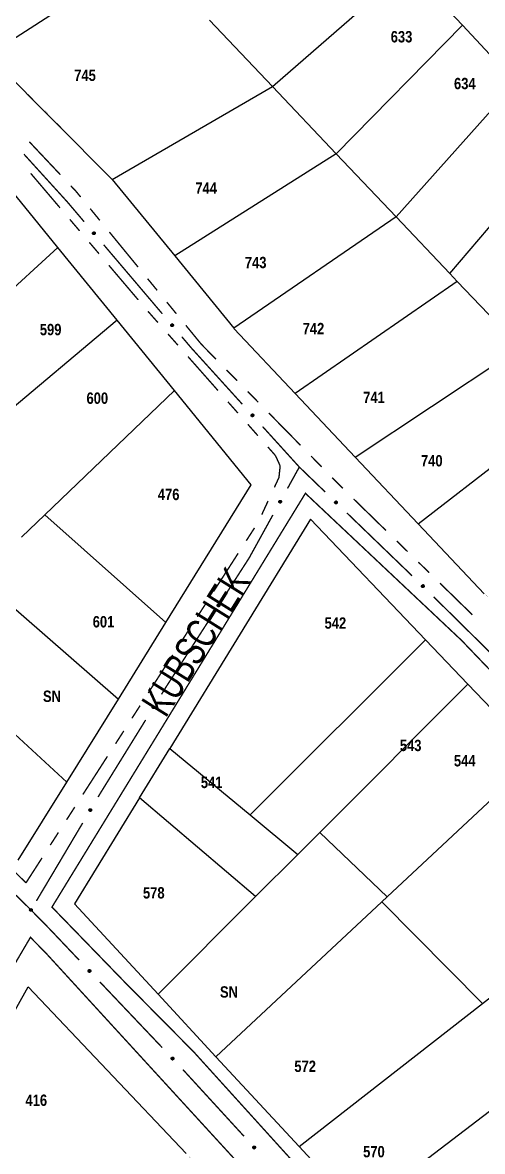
# Model space of a CAD drawing. Extents: x 201549 to 203722, y 4857623 to 4859778.
# Drawn here: x 202461.9 to 202522.9, y 4859059.8 to 4859209.4 of the extents above; entities that cross this region are included whole.
import ezdxf
from ezdxf.enums import TextEntityAlignment as Align

# ---------------------------------------------------------------- set-up
doc = ezdxf.new("R2010")
doc.units = 0
doc.header["$LTSCALE"] = 1.5
doc.header["$MEASUREMENT"] = 0
for name, color, linetype in [('CD-MALHA-LOTES', 40, 'CONTINUOUS'), ('RU-QUADRAS', 6, 'CONTINUOUS'), ('SV-EIXO-RUA-N-PAV', 6, 'CONTINUOUS'), ('SV-RUA-NAO-PAV-S-GUIA-C-GUIA', 7, 'CONTINUOUS'), ('SV-TXT-RUA-N-PAV-S-GUIA-C-GUIA', 7, 'CONTINUOUS'), ('Th_NmrPort', 1, 'CONTINUOUS')]:
    doc.layers.add(name, color=color, linetype=linetype)
doc.styles.add('ARIAL', font='ARIAL.TTF')
doc.styles.get("Standard").update_dxf_attribs({"font": 'swisscbo.ttf'})

msp = doc.modelspace()

# ---------------------------------------------------------------- linework, layer by layer
at = {"layer": 'CD-MALHA-LOTES', "linetype": 'Continuous'}
for p, q in [((202457.38, 4859205.08), (202478.28, 4859218.51)), ((202495.05, 4859200.91), (202513.13, 4859216.61)), ((202513.13, 4859216.61), (202520.24, 4859209.01)), ((202495.05, 4859200.91), (202486.73, 4859209.69)), ((202520.24, 4859209.01), (202503.5, 4859192)), ((202527.35, 4859201.42), (202520.24, 4859209.01)), ((202457.38, 4859205.08), (202473.82, 4859188.57)), ((202511.45, 4859183.63), (202527.35, 4859201.42)), ((202473.82, 4859188.57), (202495.05, 4859200.91)), ((202503.5, 4859192), (202495.05, 4859200.91)), ((202518.58, 4859176.12), (202534.03, 4859194.27)), ((202503.5, 4859192), (202482.09, 4859178.46)), ((202511.45, 4859183.63), (202503.5, 4859192)), ((202466.6, 4859179.58), (202458, 4859190.14)), ((202473.82, 4859188.57), (202482.09, 4859178.46)), ((202511.45, 4859183.63), (202489.930572, 4859168.880392)), ((202511.45, 4859183.63), (202518.58, 4859176.12)), ((202444.45, 4859159.31), (202466.6, 4859179.58)), ((202474.47, 4859169.94), (202466.6, 4859179.58)), ((202482.09, 4859178.46), (202489.930572, 4859168.880392)), ((202519.56, 4859175.09), (202518.58, 4859176.12)), ((202519.56, 4859175.09), (202498.09, 4859160.24)), ((202525.75, 4859168.63), (202519.56, 4859175.09)), ((202474.47, 4859169.94), (202452.19, 4859151.24)), ((202482.06, 4859160.63), (202474.47, 4859169.94)), ((202489.930572, 4859168.880392), (202489.98, 4859168.82)), ((202489.98, 4859168.82), (202498.09, 4859160.24)), ((202506.03, 4859151.82), (202527.93, 4859166.36)), ((202464.87, 4859144.16), (202482.06, 4859160.63)), ((202492.25, 4859148.12), (202482.06, 4859160.63)), ((202498.09, 4859160.24), (202506.03, 4859151.82)), ((202514.37, 4859142.99), (202535.05, 4859158.93)), ((202506.03, 4859151.82), (202514.37, 4859142.99)), ((202480.94, 4859129.92), (202492.25, 4859148.12)), ((202461.8, 4859141.21), (202464.87, 4859144.16)), ((202464.87, 4859144.16), (202480.94, 4859129.92)), ((202500.11, 4859143.6), (202481.46, 4859113.22)), ((202515.35, 4859127.62), (202500.11, 4859143.6)), ((202514.37, 4859142.99), (202523.14, 4859133.7)), ((202456.19, 4859135.83), (202474.62, 4859119.76)), ((202474.62, 4859119.76), (202480.94, 4859129.92)), ((202447.43, 4859127.44), (202467.78, 4859108.76)), ((202492.12, 4859104.4), (202515.35, 4859127.62)), ((202520.98, 4859121.73), (202515.35, 4859127.62)), ((202501.34, 4859102.1), (202520.98, 4859121.73)), ((202530.15, 4859112.12), (202520.98, 4859121.73)), ((202467.78, 4859108.76), (202474.62, 4859119.76)), ((202477.43, 4859106.67), (202481.46, 4859113.22)), ((202481.46, 4859113.22), (202492.12, 4859104.4)), ((202530.15, 4859112.12), (202510.26, 4859093.54)), ((202461.35, 4859098.41), (202467.78, 4859108.76)), ((202477.43, 4859106.67), (202468.8, 4859092.61)), ((202492.83, 4859093.6), (202477.43, 4859106.67)), ((202492.12, 4859104.4), (202498.42, 4859099.18)), ((202501.34, 4859102.1), (202498.42, 4859099.18)), ((202510.26, 4859093.54), (202501.34, 4859102.1)), ((202498.42, 4859099.18), (202492.83, 4859093.6)), ((202522.89, 4859079.41), (202544.98, 4859096.58)), ((202468.8, 4859092.61), (202479.88, 4859080.66)), ((202492.83, 4859093.6), (202479.88, 4859080.66)), ((202509.57, 4859092.9), (202487.57, 4859072.36)), ((202509.57, 4859092.9), (202510.26, 4859093.54)), ((202522.89, 4859079.41), (202509.57, 4859092.9)), ((202450.83, 4859060.59), (202462.67, 4859081.64)), ((202462.67, 4859081.64), (202483.6, 4859059.55)), ((202479.88, 4859080.66), (202487.57, 4859072.36)), ((202498.58, 4859060.49), (202522.89, 4859079.41)), ((202487.57, 4859072.36), (202498.58, 4859060.49)), ((202506.49, 4859051.96), (202529.01, 4859069.11)), ((202498.58, 4859060.49), (202506.49, 4859051.96))]:
    msp.add_line(p, q, dxfattribs=at)
at = {"layer": 'RU-QUADRAS', "linetype": 'Continuous'}
for points in [[(202334.2, 4859336.31, 0.01, 0.01, 0), (202359.63, 4859380.78, 0.01, 0.01, 0), (202431.07, 4859305.95, 0.01, 0.01, 0), (202473.24, 4859258.37, 0.01, 0.01, 0), (202504.96, 4859225.34, 0.01, 0.01, 0), (202609.09, 4859113.89, 0.01, 0.01, 0), (202649.91, 4859068.53, 0.01, 0.01, 0), (202690.97, 4859026.08, 0.01, 0.01, 0), (202707.86, 4859007.86, 0.01, 0.01, 0), (202732.76, 4858982.37, 0.01, 0.01, 0), (202786.51, 4858923.72, 0.01, 0.01, 0), (202817.55, 4858891.17, 0.01, 0.01, 0), (202785.28, 4858854.63, 0.01, 0.01, 0), (202645.57, 4859005.19, 0.01, 0.01, 0), (202637.52, 4859012.98, 0.01, 0.01, 0), (202489.97, 4859168.83, 0.01, 0.01, 0), (202473.82, 4859188.57, 0.01, 0.01, 0.0163932161), (202447.13, 4859214.72, 0.01, 0.01, -0.0030039758)], [(202296.66, 4859272.06, 0.01, 0.01, 0), (202301.08, 4859280.82, 0.01, 0.01, 0), (202327.6, 4859326.37, 0.01, 0.01, 0), (202458, 4859190.14, 0.01, 0.01, 0), (202492.25, 4859148.12, 0.01, 0.01, 0), (202461.35, 4859098.41, 0.01, 0.01, 0), (202440.06, 4859120.37, 0.01, 0.01, 0), (202413.97, 4859149.89, 0.01, 0.01, 0), (202334.25, 4859234.84, 0.01, 0.01, 0), (202328.48, 4859239.81, 0.01, 0.01, 0), (202318.59, 4859250.54, 0.01, 0.01, 0)], [(202468.8, 4859092.61, 0.01, 0.01, 0), (202500.11, 4859143.6, 0.01, 0.01, 0), (202600.33, 4859038.63, 0.01, 0.01, 0.0105492259), (202647.28, 4858987.91, 0.01, 0.01, 0), (202662.7, 4858970.25, 0.01, 0.01, 0), (202632.19, 4858914.85, 0.01, 0.01, 0.0042954678)], [(202437.96, 4859037.71, 0.01, 0.01, 0), (202462.67, 4859081.64, 0.01, 0.01, -0.0032017809), (202565.73, 4858971.96, 0.01, 0.01, 0), (202613.08, 4858922.42, 0.01, 0.01, 0), (202627.11, 4858907.06, 0.01, 0.01, 0), (202601.55, 4858862.13, 0.01, 0.01, 0), (202548.81, 4858918.26, 0.01, 0.01, 0), (202532.09, 4858937.1, 0.01, 0.01, -0.0181914684), (202505.27, 4858964.09, 0.01, 0.01, 0), (202473.85, 4858997.27, 0.01, 0.01, 0), (202458.48, 4859016.19, 0.01, 0.01, 0)]]:
    msp.add_lwpolyline(points, format="xyseb", close=True, dxfattribs=at)
at = {"layer": 'SV-EIXO-RUA-N-PAV', "const_width": 0.18}
for points in [[(202467.862692, 4859185.604807), (202462.098755, 4859191.94105)], [(202468.143976, 4859185.273885), (202467.862692, 4859185.604807)], [(202470.086921, 4859182.988067), (202468.143976, 4859185.273885)], [(202480.449296, 4859170.797038), (202472.677515, 4859179.94031)], [(202484.329816, 4859166.23172), (202483.03989, 4859167.74928)], [(202484.335389, 4859166.22558), (202484.329816, 4859166.23172)], [(202491.056445, 4859158.821027), (202484.335389, 4859166.22558)], [(202498.617467, 4859150.491087), (202493.744868, 4859155.859206)], [(202498.501144, 4859150.280484), (202498.617467, 4859150.491087)], [(202499.157812, 4859149.970608), (202498.617467, 4859150.491087)], [(202497.050688, 4859147.654427), (202498.501144, 4859150.280484)], [(202502.0387, 4859147.195635), (202499.157812, 4859149.970608)], [(202513.562256, 4859136.095739), (202504.919589, 4859144.420661)], [(202491.967628, 4859138.451529), (202495.116746, 4859144.153018)], [(202491.703933, 4859138.042532), (202491.967628, 4859138.451529)], [(202488.994558, 4859133.840236), (202491.703933, 4859138.042532)], [(202524.973077, 4859124.880161), (202516.427831, 4859133.305051)], [(202480.957704, 4859121.374912), (202486.827058, 4859130.478399)], [(202480.342693, 4859120.381432), (202480.869048, 4859121.231697)], [(202480.869048, 4859121.231697), (202480.957704, 4859121.374912)], [(202472.194704, 4859107.219296), (202478.237275, 4859116.980372)], [(202471.929315, 4859106.772161), (202472.194704, 4859107.219296)], [(202466.441827, 4859097.526686), (202469.887714, 4859103.332413)], [(202463.757223, 4859093.01655), (202466.314642, 4859097.313015)], [(202466.314642, 4859097.313015), (202466.441827, 4859097.526686)], [(202461.040058, 4859093.785015), (202462.465065, 4859092.381678)], [(202462.465065, 4859092.381678), (202463.041452, 4859091.814056)], [(202463.041452, 4859091.814056), (202465.276765, 4859089.536753)], [(202465.276765, 4859089.536753), (202465.453934, 4859089.356256)], [(202465.453934, 4859089.356256), (202469.412233, 4859085.189626)], [(202472.167231, 4859082.289628), (202480.432224, 4859073.589635)], [(202483.175043, 4859070.678268), (202491.286749, 4859061.835178)]]:
    msp.add_lwpolyline(points, dxfattribs=at)
at = {"layer": 'SV-EIXO-RUA-N-PAV'}
for points in [[(202471.391398, 4859181.283419), (202471.342598, 4859181.28668), (202471.301324, 4859181.299462), (202471.269968, 4859181.320031), (202471.246999, 4859181.345432), (202471.226428, 4859181.374066), (202471.212056, 4859181.40751), (202471.204328, 4859181.448162), (202471.207256, 4859181.497138), (202471.223129, 4859181.538558), (202471.24165, 4859181.570379), (202471.266757, 4859181.595854), (202471.294908, 4859181.615373), (202471.330142, 4859181.629152), (202471.371416, 4859181.636582), (202471.420591, 4859181.632445), (202471.460969, 4859181.619637), (202471.490776, 4859181.598945), (202471.516227, 4859181.573541), (202471.536879, 4859181.544057), (202471.550797, 4859181.511146), (202471.558203, 4859181.469577), (202471.553477, 4859181.421094), (202471.541162, 4859181.380677), (202471.520894, 4859181.350587), (202471.49532, 4859181.326093), (202471.466852, 4859181.30511), (202471.433834, 4859181.289264), (202471.391398, 4859181.283419)], [(202481.753772, 4859169.09239), (202481.704973, 4859169.095651), (202481.663699, 4859169.108433), (202481.632343, 4859169.129002), (202481.609374, 4859169.154403), (202481.588802, 4859169.183036), (202481.574431, 4859169.216481), (202481.566703, 4859169.257133), (202481.569631, 4859169.306109), (202481.585504, 4859169.347529), (202481.604024, 4859169.379349), (202481.629132, 4859169.404825), (202481.657283, 4859169.424343), (202481.692516, 4859169.438123), (202481.73379, 4859169.445552), (202481.782966, 4859169.441416), (202481.823344, 4859169.428608), (202481.85315, 4859169.407916), (202481.878602, 4859169.382512), (202481.899254, 4859169.353028), (202481.913172, 4859169.320117), (202481.920577, 4859169.278547), (202481.915852, 4859169.230065), (202481.903537, 4859169.189647), (202481.883269, 4859169.159558), (202481.857695, 4859169.135064), (202481.829227, 4859169.114081), (202481.796209, 4859169.098235), (202481.753772, 4859169.09239)], [(202492.415715, 4859157.159741), (202492.366835, 4859157.161413), (202492.325167, 4859157.172845), (202492.293158, 4859157.192382), (202492.269375, 4859157.217022), (202492.247882, 4859157.244971), (202492.23243, 4859157.277929), (202492.223382, 4859157.318309), (202492.224715, 4859157.367354), (202492.239231, 4859157.409269), (202492.256706, 4859157.441675), (202492.280971, 4859157.467954), (202492.308472, 4859157.488379), (202492.343238, 4859157.503297), (202492.384248, 4859157.512067), (202492.433533, 4859157.509533), (202492.474306, 4859157.498046), (202492.50477, 4859157.478335), (202492.531035, 4859157.453773), (202492.552636, 4859157.424977), (202492.567618, 4859157.392537), (202492.576372, 4859157.35123), (202492.573227, 4859157.30262), (202492.562234, 4859157.261822), (202492.542957, 4859157.231089), (202492.518193, 4859157.205775), (202492.490423, 4859157.183878), (202492.457939, 4859157.166965), (202492.415715, 4859157.159741)], [(202495.91789, 4859145.831174), (202495.903674, 4859145.87797), (202495.901024, 4859145.921097), (202495.909168, 4859145.957702), (202495.924798, 4859145.988173), (202495.9443, 4859146.017546), (202495.970496, 4859146.042821), (202496.005784, 4859146.064434), (202496.052627, 4859146.079024), (202496.096984, 4859146.078835), (202496.133299, 4859146.072771), (202496.166011, 4859146.058302), (202496.194227, 4859146.038879), (202496.219582, 4859146.0108), (202496.241135, 4859145.974825), (202496.254667, 4859145.927367), (202496.256974, 4859145.885069), (202496.248168, 4859145.84987), (202496.233413, 4859145.817076), (202496.213144, 4859145.787327), (202496.187287, 4859145.762665), (202496.151027, 4859145.741029), (202496.104009, 4859145.728294), (202496.061848, 4859145.725512), (202496.026534, 4859145.733821), (202495.994575, 4859145.749074), (202495.964877, 4859145.768276), (202495.938373, 4859145.793551), (202495.91789, 4859145.831174)], [(202503.506259, 4859145.629188), (202503.457377, 4859145.627579), (202503.415037, 4859145.636193), (202503.38179, 4859145.653541), (202503.356408, 4859145.676531), (202503.333091, 4859145.702977), (202503.315464, 4859145.734826), (202503.303731, 4859145.774508), (202503.301773, 4859145.823532), (202503.313447, 4859145.866326), (202503.328711, 4859145.89983), (202503.351161, 4859145.927677), (202503.37723, 4859145.949898), (202503.410919, 4859145.967114), (202503.451249, 4859145.978612), (202503.500592, 4859145.979387), (202503.542044, 4859145.970658), (202503.573761, 4859145.953034), (202503.601613, 4859145.930288), (202503.625095, 4859145.903004), (202503.642217, 4859145.871641), (202503.653721, 4859145.831014), (202503.653841, 4859145.782302), (202503.645607, 4859145.740859), (202503.628433, 4859145.708903), (202503.605421, 4859145.681987), (202503.579181, 4859145.658277), (202503.547904, 4859145.639225), (202503.506259, 4859145.629188)], [(202515.029814, 4859134.529293), (202514.980932, 4859134.527684), (202514.938592, 4859134.536297), (202514.905345, 4859134.553646), (202514.879964, 4859134.576636), (202514.856646, 4859134.603081), (202514.83902, 4859134.63493), (202514.827286, 4859134.674613), (202514.825328, 4859134.723636), (202514.837003, 4859134.76643), (202514.852267, 4859134.799935), (202514.874716, 4859134.827782), (202514.900786, 4859134.850003), (202514.934474, 4859134.867218), (202514.974804, 4859134.878717), (202515.024147, 4859134.879492), (202515.065599, 4859134.870763), (202515.097316, 4859134.853139), (202515.125168, 4859134.830393), (202515.14865, 4859134.803109), (202515.165772, 4859134.771746), (202515.177276, 4859134.731118), (202515.177396, 4859134.682407), (202515.169162, 4859134.640964), (202515.151988, 4859134.609008), (202515.128977, 4859134.582091), (202515.102737, 4859134.558382), (202515.071459, 4859134.53933), (202515.029814, 4859134.529293)], [(202487.740433, 4859132.09821), (202487.72943, 4859132.145865), (202487.729719, 4859132.189072), (202487.740332, 4859132.225039), (202487.757998, 4859132.254377), (202487.779452, 4859132.282355), (202487.807305, 4859132.305791), (202487.84398, 4859132.324955), (202487.891707, 4859132.336328), (202487.935949, 4859132.333123), (202487.971768, 4859132.324605), (202488.00342, 4859132.307945), (202488.030251, 4859132.286649), (202488.053638, 4859132.256911), (202488.072696, 4859132.219554), (202488.08297, 4859132.171286), (202488.082396, 4859132.12893), (202488.071217, 4859132.09441), (202488.054267, 4859132.062695), (202488.032023, 4859132.034393), (202488.004549, 4859132.011546), (202487.966902, 4859131.992425), (202487.919127, 4859131.982916), (202487.876875, 4859131.983006), (202487.842207, 4859131.993697), (202487.811359, 4859132.011087), (202487.783035, 4859132.032264), (202487.758311, 4859132.059282), (202487.740433, 4859132.09821)], [(202479.120759, 4859118.616677), (202479.108884, 4859118.664122), (202479.108379, 4859118.707326), (202479.11833, 4859118.743483), (202479.135455, 4859118.77314), (202479.156391, 4859118.801508), (202479.183809, 4859118.825451), (202479.220127, 4859118.845285), (202479.267637, 4859118.857531), (202479.31193, 4859118.855139), (202479.347899, 4859118.84728), (202479.379852, 4859118.831204), (202479.407069, 4859118.810404), (202479.430998, 4859118.781101), (202479.450739, 4859118.7441), (202479.461897, 4859118.696029), (202479.462101, 4859118.653669), (202479.451558, 4859118.61895), (202479.435193, 4859118.586929), (202479.413471, 4859118.558224), (202479.386422, 4859118.534876), (202479.349132, 4859118.515067), (202479.30154, 4859118.504683), (202479.259293, 4859118.503997), (202479.224435, 4859118.51405), (202479.193273, 4859118.530871), (202479.164565, 4859118.551524), (202479.139349, 4859118.578083), (202479.120759, 4859118.616677)], [(202470.740517, 4859104.984916), (202470.727759, 4859105.032131), (202470.726448, 4859105.075319), (202470.735723, 4859105.111654), (202470.752291, 4859105.141626), (202470.772695, 4859105.170379), (202470.799661, 4859105.19483), (202470.835603, 4859105.215338), (202470.882876, 4859105.228469), (202470.927206, 4859105.226904), (202470.963315, 4859105.219717), (202470.995563, 4859105.20424), (202471.023163, 4859105.183951), (202471.047635, 4859105.1551), (202471.068062, 4859105.118474), (202471.080115, 4859105.070619), (202471.08111, 4859105.02827), (202471.071216, 4859104.99336), (202471.055451, 4859104.961039), (202471.034269, 4859104.931934), (202471.00766, 4859104.908085), (202470.970746, 4859104.887585), (202470.923356, 4859104.876314), (202470.881129, 4859104.87484), (202470.84609, 4859104.884241), (202470.814619, 4859104.900478), (202470.785531, 4859104.920592), (202470.759824, 4859104.946676), (202470.740517, 4859104.984916)], [(202462.873371, 4859091.746896), (202462.860672, 4859091.794127), (202462.859416, 4859091.837317), (202462.868736, 4859091.873641), (202462.885342, 4859091.903591), (202462.905782, 4859091.932319), (202462.932779, 4859091.956736), (202462.968746, 4859091.977198), (202463.016036, 4859091.99027), (202463.060364, 4859091.988648), (202463.096464, 4859091.981416), (202463.128692, 4859091.965899), (202463.156267, 4859091.945575), (202463.180702, 4859091.916693), (202463.201083, 4859091.880041), (202463.213076, 4859091.832171), (202463.214017, 4859091.789821), (202463.204079, 4859091.754924), (202463.188274, 4859091.722623), (202463.167055, 4859091.693544), (202463.140416, 4859091.669729), (202463.103476, 4859091.649275), (202463.056072, 4859091.638064), (202463.013843, 4859091.636643), (202462.978816, 4859091.646088), (202462.947366, 4859091.662365), (202462.918303, 4859091.682515), (202462.892629, 4859091.708632), (202462.873371, 4859091.746896)], [(202470.77058, 4859083.919613), (202470.819485, 4859083.919052), (202470.861402, 4859083.90857), (202470.893847, 4859083.889764), (202470.918184, 4859083.865671), (202470.940306, 4859083.838218), (202470.956503, 4859083.805618), (202470.966465, 4859083.765455), (202470.966247, 4859083.716392), (202470.952686, 4859083.674158), (202470.935952, 4859083.641363), (202470.912289, 4859083.61454), (202470.88526, 4859083.593496), (202470.850841, 4859083.577792), (202470.810041, 4859083.568093), (202470.760712, 4859083.569507), (202470.719688, 4859083.580065), (202470.688784, 4859083.599079), (202470.661968, 4859083.623038), (202470.639719, 4859083.651336), (202470.624004, 4859083.683428), (202470.614314, 4859083.724525), (202470.616354, 4859083.773194), (202470.626417, 4859083.814231), (202470.644992, 4859083.845394), (202470.669174, 4859083.871263), (202470.69644, 4859083.893786), (202470.728531, 4859083.911432), (202470.77058, 4859083.919613)], [(202481.790572, 4859072.319622), (202481.839477, 4859072.319061), (202481.881394, 4859072.308579), (202481.913838, 4859072.289773), (202481.938175, 4859072.26568), (202481.960297, 4859072.238227), (202481.976494, 4859072.205627), (202481.986456, 4859072.165464), (202481.986238, 4859072.116401), (202481.972678, 4859072.074167), (202481.955943, 4859072.041373), (202481.932281, 4859072.014549), (202481.905251, 4859071.993505), (202481.870833, 4859071.977801), (202481.830032, 4859071.968102), (202481.780703, 4859071.969516), (202481.73968, 4859071.980074), (202481.708775, 4859071.999088), (202481.681959, 4859072.023047), (202481.65971, 4859072.051345), (202481.643996, 4859072.083437), (202481.634305, 4859072.124534), (202481.636345, 4859072.173203), (202481.646409, 4859072.21424), (202481.664983, 4859072.245403), (202481.689166, 4859072.271272), (202481.716431, 4859072.293795), (202481.748523, 4859072.311441), (202481.790572, 4859072.319622)], [(202492.622696, 4859060.541623), (202492.671584, 4859060.540208), (202492.713312, 4859060.528995), (202492.745423, 4859060.509625), (202492.769335, 4859060.48511), (202492.790974, 4859060.457275), (202492.806599, 4859060.424397), (202492.815857, 4859060.384066), (202492.814782, 4859060.335015), (202492.800486, 4859060.293024), (202492.78318, 4859060.260527), (202492.759053, 4859060.234121), (202492.73166, 4859060.213553), (202492.696972, 4859060.198452), (202492.656009, 4859060.189468), (202492.606712, 4859060.191743), (202492.565879, 4859060.203017), (202492.535312, 4859060.222568), (202492.508918, 4859060.246992), (202492.487167, 4859060.275674), (202492.472016, 4859060.308036), (202492.463045, 4859060.349296), (202492.465935, 4859060.397922), (202492.476714, 4859060.438776), (202492.49583, 4859060.46961), (202492.520461, 4859060.495053), (202492.548116, 4859060.517096), (202492.580511, 4859060.534179), (202492.622696, 4859060.541623)]]:
    msp.add_lwpolyline(points, close=True, dxfattribs=at)
for points in [[(202471.391398, 4859181.283419), (202471.204328, 4859181.448162)], [(202471.433834, 4859181.289264), (202471.207256, 4859181.497138)], [(202471.413442, 4859181.288147), (202471.209508, 4859181.471183)], [(202471.342598, 4859181.28668), (202471.212056, 4859181.40751)], [(202471.364889, 4859181.286275), (202471.213303, 4859181.422474)], [(202471.447387, 4859181.300883), (202471.217825, 4859181.51407)], [(202471.466852, 4859181.30511), (202471.223129, 4859181.538558)], [(202471.319039, 4859181.293865), (202471.225727, 4859181.384681)], [(202471.301324, 4859181.299462), (202471.226428, 4859181.374066)], [(202471.477798, 4859181.317778), (202471.234252, 4859181.549523)], [(202471.49532, 4859181.326093), (202471.24165, 4859181.570379)], [(202471.506753, 4859181.340599), (202471.257333, 4859181.583469)], [(202471.520894, 4859181.350587), (202471.266757, 4859181.595854)], [(202471.529366, 4859181.368774), (202471.283169, 4859181.603639)], [(202471.541162, 4859181.380677), (202471.294908, 4859181.615373)], [(202471.546677, 4859181.403188), (202471.316387, 4859181.619338)], [(202471.553477, 4859181.421094), (202471.330142, 4859181.629152)], [(202471.552188, 4859181.44727), (202471.35314, 4859181.630878)], [(202471.558203, 4859181.469577), (202471.371416, 4859181.636582)], [(202471.54912, 4859181.493016), (202471.401381, 4859181.628903)], [(202471.550797, 4859181.511146), (202471.420591, 4859181.632445)], [(202471.540543, 4859181.530497), (202471.445308, 4859181.621469)], [(202471.536879, 4859181.544057), (202471.460969, 4859181.619637)], [(202481.753772, 4859169.09239), (202481.566703, 4859169.257133)], [(202481.796209, 4859169.098235), (202481.569631, 4859169.306109)], [(202481.775816, 4859169.097118), (202481.571883, 4859169.280154)], [(202481.704973, 4859169.095651), (202481.574431, 4859169.216481)], [(202481.727263, 4859169.095246), (202481.575677, 4859169.231445)], [(202481.809762, 4859169.109854), (202481.5802, 4859169.323041)], [(202481.829227, 4859169.114081), (202481.585504, 4859169.347529)], [(202481.681413, 4859169.102836), (202481.588102, 4859169.193652)], [(202481.663699, 4859169.108433), (202481.588802, 4859169.183036)], [(202481.840173, 4859169.126749), (202481.596627, 4859169.358494)], [(202481.857695, 4859169.135064), (202481.604024, 4859169.379349)], [(202481.869128, 4859169.14957), (202481.619708, 4859169.39244)], [(202481.883269, 4859169.159558), (202481.629132, 4859169.404825)], [(202481.891741, 4859169.177745), (202481.645544, 4859169.41261)], [(202481.903537, 4859169.189647), (202481.657283, 4859169.424343)], [(202481.909052, 4859169.212159), (202481.678762, 4859169.428309)], [(202481.915852, 4859169.230065), (202481.692516, 4859169.438123)], [(202481.914562, 4859169.256241), (202481.715515, 4859169.439849)], [(202481.920577, 4859169.278547), (202481.73379, 4859169.445552)], [(202481.911495, 4859169.301987), (202481.763756, 4859169.437874)], [(202481.913172, 4859169.320117), (202481.782966, 4859169.441416)], [(202481.902918, 4859169.339468), (202481.807683, 4859169.43044)], [(202481.899254, 4859169.353028), (202481.823344, 4859169.428608)], [(202492.415715, 4859157.159741), (202492.223382, 4859157.318309)], [(202492.457939, 4859157.166965), (202492.224715, 4859157.367354)], [(202492.437594, 4859157.165185), (202492.22781, 4859157.341486)], [(202492.366835, 4859157.161413), (202492.23243, 4859157.277929)], [(202492.389127, 4859157.161734), (202492.233188, 4859157.292926)], [(202492.471107, 4859157.179019), (202492.234727, 4859157.384621)], [(202492.490423, 4859157.183878), (202492.239231, 4859157.409269)], [(202492.343054, 4859157.167827), (202492.246836, 4859157.255558)], [(202492.325167, 4859157.172845), (202492.247882, 4859157.244971)], [(202492.500951, 4859157.196895), (202492.249992, 4859157.42059)], [(202492.518193, 4859157.205775), (202492.256706, 4859157.441675)], [(202492.529148, 4859157.220646), (202492.271955, 4859157.455269)], [(202492.542957, 4859157.231089), (202492.280971, 4859157.467954)], [(202492.550832, 4859157.249542), (202492.297121, 4859157.476269)], [(202492.562234, 4859157.261822), (202492.308472, 4859157.488379)], [(202492.567014, 4859157.284501), (202492.329811, 4859157.493041)], [(202492.573227, 4859157.30262), (202492.343238, 4859157.503297)], [(202492.571086, 4859157.32874), (202492.366168, 4859157.505772)], [(202492.576372, 4859157.35123), (202492.384248, 4859157.512067)], [(202492.566532, 4859157.374362), (202492.414448, 4859157.505368)], [(202492.567618, 4859157.392537), (202492.433533, 4859157.509533)], [(202492.556739, 4859157.411543), (202492.458594, 4859157.499368)], [(202492.552636, 4859157.424977), (202492.474306, 4859157.498046)], [(202495.901024, 4859145.921097), (202495.9443, 4859146.017546)], [(202495.902057, 4859145.902548), (202495.953981, 4859146.021957)], [(202495.903674, 4859145.87797), (202495.970496, 4859146.042821)], [(202495.911182, 4859145.856979), (202495.984933, 4859146.04695)], [(202495.91789, 4859145.831174), (202496.005784, 4859146.064434)], [(202495.930112, 4859145.812229), (202496.029148, 4859146.067734)], [(202495.938373, 4859145.793551), (202496.052627, 4859146.079024)], [(202495.954036, 4859145.784986), (202496.072204, 4859146.07513)], [(202495.964877, 4859145.768276), (202496.096984, 4859146.078835)], [(202495.980598, 4859145.76252), (202496.111176, 4859146.07231)], [(202495.994575, 4859145.749074), (202496.133299, 4859146.072771)], [(202496.012188, 4859145.743513), (202496.151092, 4859146.062734)], [(202496.026534, 4859145.733821), (202496.166011, 4859146.058302)], [(202496.046542, 4859145.732332), (202496.179099, 4859146.045706)], [(202496.061848, 4859145.725512), (202496.194227, 4859146.038879)], [(202496.084854, 4859145.728318), (202496.205536, 4859146.020192)], [(202496.104009, 4859145.728294), (202496.219582, 4859146.0108)], [(202496.128035, 4859145.738763), (202496.229335, 4859145.9899)], [(202496.151027, 4859145.741029), (202496.241135, 4859145.974825)], [(202503.653841, 4859145.782302), (202503.410919, 4859145.967114)], [(202503.649954, 4859145.80822), (202503.433632, 4859145.971119)], [(202503.653721, 4859145.831014), (202503.451249, 4859145.978612)], [(202503.642352, 4859145.853434), (202503.48183, 4859145.973952)], [(202503.642217, 4859145.871641), (202503.500592, 4859145.979387)], [(202503.630089, 4859145.889875), (202503.526278, 4859145.970924)], [(202503.625095, 4859145.903004), (202503.542044, 4859145.970658)], [(202496.169736, 4859145.757818), (202496.244557, 4859145.944081)], [(202496.187287, 4859145.762665), (202496.254667, 4859145.927367)], [(202496.201757, 4859145.779102), (202496.253147, 4859145.900366)], [(202496.213144, 4859145.787327), (202496.256974, 4859145.885069)], [(202503.547904, 4859145.639225), (202503.301773, 4859145.823532)], [(202503.506259, 4859145.629188), (202503.303731, 4859145.774508)], [(202503.527723, 4859145.636085), (202503.306595, 4859145.79793)], [(202503.560234, 4859145.652134), (202503.310606, 4859145.841431)], [(202503.579181, 4859145.658277), (202503.313447, 4859145.866326)], [(202503.479597, 4859145.629394), (202503.315216, 4859145.74984)], [(202503.457377, 4859145.627579), (202503.315464, 4859145.734826)], [(202503.588814, 4859145.67197), (202503.323425, 4859145.878343)], [(202503.605421, 4859145.681987), (202503.328711, 4859145.89983)], [(202503.43322, 4859145.632385), (202503.331338, 4859145.71347)], [(202503.415037, 4859145.636193), (202503.333091, 4859145.702977)], [(202503.615355, 4859145.697558), (202503.343015, 4859145.914416)], [(202503.628433, 4859145.708903), (202503.351161, 4859145.927677)], [(202503.635054, 4859145.727843), (202503.366717, 4859145.937055)], [(202503.645607, 4859145.740859), (202503.37723, 4859145.949898)], [(202503.648856, 4859145.763808), (202503.398209, 4859145.955981)], [(202515.071459, 4859134.53933), (202514.825328, 4859134.723636)], [(202515.029814, 4859134.529293), (202514.827286, 4859134.674613)], [(202515.051279, 4859134.53619), (202514.830151, 4859134.698034)], [(202515.083789, 4859134.552239), (202514.834161, 4859134.741536)], [(202515.102737, 4859134.558382), (202514.837003, 4859134.76643)], [(202515.003152, 4859134.529498), (202514.838771, 4859134.649944)], [(202514.980932, 4859134.527684), (202514.83902, 4859134.63493)], [(202515.112369, 4859134.572075), (202514.84698, 4859134.778447)], [(202515.128977, 4859134.582091), (202514.852267, 4859134.799935)], [(202514.956775, 4859134.53249), (202514.854893, 4859134.613575)], [(202514.938592, 4859134.536297), (202514.856646, 4859134.603081)], [(202515.138911, 4859134.597663), (202514.866571, 4859134.81452)], [(202515.151988, 4859134.609008), (202514.874716, 4859134.827782)], [(202515.158609, 4859134.627948), (202514.890272, 4859134.83716)], [(202515.169162, 4859134.640964), (202514.900786, 4859134.850003)], [(202515.172411, 4859134.663912), (202514.921764, 4859134.856085)], [(202515.177396, 4859134.682407), (202514.934474, 4859134.867218)], [(202515.173509, 4859134.708325), (202514.957187, 4859134.871224)], [(202515.177276, 4859134.731118), (202514.974804, 4859134.878717)], [(202515.165908, 4859134.753539), (202515.005385, 4859134.874057)], [(202515.165772, 4859134.771746), (202515.024147, 4859134.879492)], [(202515.153645, 4859134.78998), (202515.049834, 4859134.871029)], [(202515.14865, 4859134.803109), (202515.065599, 4859134.870763)], [(202487.72943, 4859132.145865), (202487.807305, 4859132.305791)], [(202487.729489, 4859132.170496), (202487.78941, 4859132.286099)], [(202487.729719, 4859132.189072), (202487.779452, 4859132.282355)], [(202487.735494, 4859132.124411), (202487.821989, 4859132.308929)], [(202487.740433, 4859132.09821), (202487.84398, 4859132.324955)], [(202487.751339, 4859132.078478), (202487.867515, 4859132.32666)], [(202487.758311, 4859132.059282), (202487.891707, 4859132.336328)], [(202487.773355, 4859132.049672), (202487.910974, 4859132.331112)], [(202487.783035, 4859132.032264), (202487.935949, 4859132.333123)], [(202487.798328, 4859132.025452), (202487.949664, 4859132.325649)], [(202487.811359, 4859132.011087), (202487.971768, 4859132.324605)], [(202487.828553, 4859132.004342), (202487.988837, 4859132.313381)], [(202487.842207, 4859131.993697), (202488.00342, 4859132.307945)], [(202487.862068, 4859131.990851), (202488.015622, 4859132.294489)], [(202487.876875, 4859131.983006), (202488.030251, 4859132.286649)], [(202487.900019, 4859131.984242), (202488.040263, 4859132.267236)], [(202487.919127, 4859131.982916), (202488.053638, 4859132.256911)], [(202487.943809, 4859131.991727), (202488.061947, 4859132.235397)], [(202487.966902, 4859131.992425), (202488.072696, 4859132.219554)], [(202487.98671, 4859132.007903), (202488.074019, 4859132.188649)], [(202488.004549, 4859132.011546), (202488.08297, 4859132.171286)], [(202488.020103, 4859132.026961), (202488.079618, 4859132.144451)], [(202488.032023, 4859132.034393), (202488.082396, 4859132.12893)], [(202479.108379, 4859118.707326), (202479.156391, 4859118.801508)], [(202479.10849, 4859118.688749), (202479.166279, 4859118.805433)], [(202479.108884, 4859118.664122), (202479.183809, 4859118.825451)], [(202479.115341, 4859118.642783), (202479.198434, 4859118.828858)], [(202479.120759, 4859118.616677), (202479.220127, 4859118.845285)], [(202479.132026, 4859118.597148), (202479.243626, 4859118.847421)], [(202479.139349, 4859118.578083), (202479.267637, 4859118.857531)], [(202479.154567, 4859118.568751), (202479.286996, 4859118.85267)], [(202479.164565, 4859118.551524), (202479.31193, 4859118.855139)], [(202479.179981, 4859118.544994), (202479.32578, 4859118.847919)], [(202479.193273, 4859118.530871), (202479.347899, 4859118.84728)], [(202479.210588, 4859118.524442), (202479.365172, 4859118.836372)], [(202479.224435, 4859118.51405), (202479.379852, 4859118.831204)], [(202479.244345, 4859118.511569), (202479.392298, 4859118.817974)], [(202479.259293, 4859118.503997), (202479.407069, 4859118.810404)], [(202479.28241, 4859118.505658), (202479.417436, 4859118.791179)], [(202479.30154, 4859118.504683), (202479.430998, 4859118.781101)], [(202479.326056, 4859118.513945), (202479.439701, 4859118.759743)], [(202479.349132, 4859118.515067), (202479.450739, 4859118.7441)], [(202479.368652, 4859118.530906), (202479.452629, 4859118.713224)], [(202479.386422, 4859118.534876), (202479.461897, 4859118.696029)], [(202479.401691, 4859118.550574), (202479.459038, 4859118.669136)], [(202479.413471, 4859118.558224), (202479.462101, 4859118.653669)], [(202470.726448, 4859105.075319), (202470.772695, 4859105.170379)], [(202470.726906, 4859105.056747), (202470.782508, 4859105.174489)], [(202470.727759, 4859105.032131), (202470.799661, 4859105.19483)], [(202470.734613, 4859105.010917), (202470.81422, 4859105.198509)], [(202470.740517, 4859104.984916), (202470.835603, 4859105.215338)], [(202470.752146, 4859104.965601), (202470.859058, 4859105.217913)], [(202470.759824, 4859104.946676), (202470.882876, 4859105.228469)], [(202470.775213, 4859104.937629), (202470.902322, 4859105.223969)], [(202470.785531, 4859104.920592), (202470.927206, 4859105.226904)], [(202470.801066, 4859104.914351), (202470.941188, 4859105.219942)], [(202470.814619, 4859104.900478), (202470.963315, 4859105.219717)], [(202470.832051, 4859104.894373), (202470.980789, 4859105.209133)], [(202470.84609, 4859104.884241), (202470.995563, 4859105.20424)], [(202470.866042, 4859104.882133), (202471.008254, 4859105.191244)], [(202470.881129, 4859104.87484), (202471.023163, 4859105.183951)], [(202470.904212, 4859104.876932), (202471.033887, 4859105.164923)], [(202470.923356, 4859104.876314), (202471.047635, 4859105.1551)], [(202470.947695, 4859104.886032), (202471.056735, 4859105.133907)], [(202470.970746, 4859104.887585), (202471.068062, 4859105.118474)], [(202470.989967, 4859104.903785), (202471.070528, 4859105.087638)], [(202471.00766, 4859104.908085), (202471.080115, 4859105.070619)], [(202471.022633, 4859104.924066), (202471.077758, 4859105.043677)], [(202471.034269, 4859104.931934), (202471.08111, 4859105.02827)], [(202462.859416, 4859091.837317), (202462.905782, 4859091.932319)], [(202462.859849, 4859091.818745), (202462.9156, 4859091.936416)], [(202462.860672, 4859091.794127), (202462.932779, 4859091.956736)], [(202462.867499, 4859091.772904), (202462.947342, 4859091.960397)], [(202462.873371, 4859091.746896), (202462.968746, 4859091.977198)], [(202462.884975, 4859091.727567), (202462.992205, 4859091.979743)], [(202462.892629, 4859091.708632), (202463.016036, 4859091.99027)], [(202462.908007, 4859091.699566), (202463.035477, 4859091.985745)], [(202462.918303, 4859091.682515), (202463.060364, 4859091.988648)], [(202462.93383, 4859091.676255), (202463.074338, 4859091.98167)], [(202462.947366, 4859091.662365), (202463.096464, 4859091.981416)], [(202462.96479, 4859091.656238), (202463.113924, 4859091.97081)], [(202462.978816, 4859091.646088), (202463.128692, 4859091.965899)], [(202462.998766, 4859091.643955), (202463.141367, 4859091.952887)], [(202463.013843, 4859091.636643), (202463.156267, 4859091.945575)], [(202463.036929, 4859091.638706), (202463.166967, 4859091.926533)], [(202463.056072, 4859091.638064), (202463.180702, 4859091.916693)], [(202463.080424, 4859091.647751), (202463.189775, 4859091.895489)], [(202463.103476, 4859091.649275), (202463.201083, 4859091.880041)], [(202463.122718, 4859091.665451), (202463.203511, 4859091.849202)], [(202463.140416, 4859091.669729), (202463.213076, 4859091.832171)], [(202463.155409, 4859091.685691), (202463.210685, 4859091.805233)], [(202463.167055, 4859091.693544), (202463.214017, 4859091.789821)], [(202470.614314, 4859083.724525), (202470.810041, 4859083.568093)], [(202470.616354, 4859083.773194), (202470.850841, 4859083.577792)], [(202470.619087, 4859083.747129), (202470.827973, 4859083.574797)], [(202470.622154, 4859083.791449), (202470.864033, 4859083.58835)], [(202470.624004, 4859083.683428), (202470.760712, 4859083.569507)], [(202470.624677, 4859083.701623), (202470.779697, 4859083.574105)], [(202470.626417, 4859083.814231), (202470.88526, 4859083.593496)], [(202470.635311, 4859083.664673), (202470.735426, 4859083.5791)], [(202470.637537, 4859083.826766), (202470.896332, 4859083.60586)], [(202470.639719, 4859083.651336), (202470.719688, 4859083.580065)], [(202470.644992, 4859083.845394), (202470.912289, 4859083.61454)], [(202470.65856, 4859083.856148), (202470.921015, 4859083.627427)], [(202470.669174, 4859083.871263), (202470.935952, 4859083.641363)], [(202470.68621, 4859083.880533), (202470.942186, 4859083.662596)], [(202470.69644, 4859083.893786), (202470.952686, 4859083.674158)], [(202470.715641, 4859083.899082), (202470.956629, 4859083.698902)], [(202470.728531, 4859083.911432), (202470.966247, 4859083.716392)], [(202470.748831, 4859083.913674), (202470.962565, 4859083.742183)], [(202470.77058, 4859083.919613), (202470.966465, 4859083.765455)], [(202470.797207, 4859083.918225), (202470.956085, 4859083.790608)], [(202470.819485, 4859083.919052), (202470.956503, 4859083.805618)], [(202470.843406, 4859083.91318), (202470.941592, 4859083.827657)], [(202470.861402, 4859083.90857), (202470.940306, 4859083.838218)], [(202481.634305, 4859072.124534), (202481.830032, 4859071.968102)], [(202481.636345, 4859072.173203), (202481.870833, 4859071.977801)], [(202481.639079, 4859072.147138), (202481.847965, 4859071.974806)], [(202481.642145, 4859072.191458), (202481.884024, 4859071.988359)], [(202481.643996, 4859072.083437), (202481.780703, 4859071.969516)], [(202481.644668, 4859072.101632), (202481.799688, 4859071.974114)], [(202481.646409, 4859072.21424), (202481.905251, 4859071.993505)], [(202481.655303, 4859072.064682), (202481.755418, 4859071.979109)], [(202481.657529, 4859072.226775), (202481.916324, 4859072.005869)], [(202481.65971, 4859072.051345), (202481.73968, 4859071.980074)], [(202481.664983, 4859072.245403), (202481.932281, 4859072.014549)], [(202481.678551, 4859072.256157), (202481.941006, 4859072.027436)], [(202481.689166, 4859072.271272), (202481.955943, 4859072.041373)], [(202481.706201, 4859072.280542), (202481.962177, 4859072.062605)], [(202481.716431, 4859072.293795), (202481.972678, 4859072.074167)], [(202481.735632, 4859072.299091), (202481.97662, 4859072.098911)], [(202481.748523, 4859072.311441), (202481.986238, 4859072.116401)], [(202481.768822, 4859072.313683), (202481.982556, 4859072.142192)], [(202481.790572, 4859072.319622), (202481.986456, 4859072.165464)], [(202481.817198, 4859072.318234), (202481.976076, 4859072.190617)], [(202481.839477, 4859072.319061), (202481.976494, 4859072.205627)], [(202481.863397, 4859072.313189), (202481.961583, 4859072.227666)], [(202481.881394, 4859072.308579), (202481.960297, 4859072.238227)], [(202492.463045, 4859060.349296), (202492.656009, 4859060.189468)], [(202492.465935, 4859060.397922), (202492.696972, 4859060.198452)], [(202492.468213, 4859060.371814), (202492.674055, 4859060.195857)], [(202492.472016, 4859060.308036), (202492.606712, 4859060.191743)], [(202492.472053, 4859060.416073), (202492.710346, 4859060.208778)], [(202492.473006, 4859060.326216), (202492.625774, 4859060.196009)], [(202492.476714, 4859060.438776), (202492.73166, 4859060.213553)], [(202492.482993, 4859060.289086), (202492.581598, 4859060.201777)], [(202492.487167, 4859060.275674), (202492.565879, 4859060.203017)], [(202492.488051, 4859060.451116), (202492.742947, 4859060.225722)], [(202492.49583, 4859060.46961), (202492.759053, 4859060.234121)], [(202492.509584, 4859060.480126), (202492.768002, 4859060.246853)], [(202492.520461, 4859060.495053), (202492.78318, 4859060.260527)], [(202492.537656, 4859060.504024), (202492.789784, 4859060.281647)], [(202492.548116, 4859060.517096), (202492.800486, 4859060.293024)], [(202492.567407, 4859060.522056), (202492.80486, 4859060.317695)], [(202492.580511, 4859060.534179), (202492.814782, 4859060.335015)], [(202492.600847, 4859060.536066), (202492.811551, 4859060.360866)], [(202492.622696, 4859060.541623), (202492.815857, 4859060.384066)], [(202492.649295, 4859060.539771), (202492.805919, 4859060.409397)], [(202492.671584, 4859060.540208), (202492.806599, 4859060.424397)], [(202492.695399, 4859060.533919), (202492.792075, 4859060.446693)], [(202492.713312, 4859060.528995), (202492.790974, 4859060.457275)]]:
    msp.add_lwpolyline(points, dxfattribs=at)
at = {"layer": 'SV-RUA-NAO-PAV-S-GUIA-C-GUIA', "const_width": 0.18}
for points in [[(202462.812446, 4859193.585188), (202466.930678, 4859189.221684)], [(202466.885307, 4859184.831355), (202462.997511, 4859189.40137)], [(202468.303422, 4859187.767183), (202468.97164, 4859187.059167)], [(202468.97164, 4859187.059167), (202469.622669, 4859186.265594)], [(202469.477172, 4859181.784678), (202468.18124, 4859183.308017)], [(202470.891176, 4859184.719343), (202472.159683, 4859183.173093)], [(202473.42819, 4859181.626843), (202477.233711, 4859176.988092)], [(202472.069036, 4859178.738001), (202470.773104, 4859180.26134)], [(202477.252764, 4859172.644648), (202473.364968, 4859177.214663)], [(202478.502218, 4859175.441842), (202479.770725, 4859173.895591)], [(202481.039232, 4859172.349341), (202482.307739, 4859170.803091)], [(202479.87468, 4859169.624042), (202478.549508, 4859171.122013)], [(202483.576246, 4859169.25684), (202485.479006, 4859166.937465)], [(202482.525026, 4859166.6281), (202481.199853, 4859168.126071)], [(202485.479006, 4859166.937465), (202485.62904, 4859166.754581)], [(202485.62904, 4859166.754581), (202487.565814, 4859164.7834)], [(202487.825717, 4859160.636216), (202483.850199, 4859165.130129)], [(202488.967521, 4859163.35679), (202490.369229, 4859161.93018)], [(202491.770937, 4859160.50357), (202493.172644, 4859159.07696)], [(202490.476063, 4859157.640274), (202489.15089, 4859159.138245)], [(202494.574352, 4859157.65035), (202498.779475, 4859153.370521)], [(202493.126408, 4859154.644332), (202491.801235, 4859156.142303)], [(202495.452488, 4859152.014939), (202494.451581, 4859153.146361)], [(202495.452488, 4859152.014939), (202495.452588, 4859152.015039)], [(202495.656675, 4859151.570332), (202495.452488, 4859152.014939)], [(202500.181183, 4859151.943911), (202501.58289, 4859150.517301)], [(202496.079218, 4859150.650268), (202495.656675, 4859151.570332)], [(202495.977201, 4859149.668004), (202496.079218, 4859150.650268)], [(202495.734921, 4859148.711649), (202495.919124, 4859149.108805)], [(202495.919124, 4859149.108805), (202495.977201, 4859149.668004)], [(202502.984598, 4859149.090691), (202504.386306, 4859147.664082)], [(202495.314168, 4859147.804474), (202495.734921, 4859148.711649)], [(202493.631157, 4859144.175773), (202494.472662, 4859145.990124)], [(202505.817848, 4859146.267427), (202510.114554, 4859142.079549)], [(202491.591885, 4859140.743274), (202492.675401, 4859142.424343)], [(202511.54679, 4859140.68359), (202512.979025, 4859139.287631)], [(202487.257817, 4859134.019), (202490.508368, 4859139.062206)], [(202514.411261, 4859137.891672), (202515.843496, 4859136.495713)], [(202517.275732, 4859135.099754), (202521.572438, 4859130.911877)], [(202485.090784, 4859130.656863), (202486.174301, 4859132.337931)], [(202482.92375, 4859127.294726), (202484.007267, 4859128.975794)], [(202478.589683, 4859120.570452), (202481.840234, 4859125.613657)], [(202476.42265, 4859117.208315), (202477.506167, 4859118.889383)], [(202474.255616, 4859113.846178), (202475.339133, 4859115.527246)], [(202469.921549, 4859107.121903), (202473.172099, 4859112.165109)], [(202467.754516, 4859103.759766), (202468.838032, 4859105.440835)], [(202465.587482, 4859100.397629), (202466.670999, 4859102.078698)], [(202462.369944, 4859095.405642), (202464.503965, 4859098.716561)], [(202460.906148, 4859096.856419), (202462.326664, 4859095.448536)], [(202462.326664, 4859095.448536), (202462.369944, 4859095.405642)]]:
    msp.add_lwpolyline(points, dxfattribs=at)
for points in [[(202562.941004, 4859082.66053), (202604.391078, 4859038.618322), (202659.529009, 4858979.026607), (202666.010309, 4858972.340206), (202633.183113, 4858912.292304), (202566.487233, 4858982.692906), (202484.62429, 4859073.010118), (202475.664853, 4859082.054445), (202465.818401, 4859092.197855), (202499.428257, 4859147.011302), (202520.138836, 4859127.523868), (202551.266935, 4859095.064652)], [(202433, 4859037.690722), (202433.935014, 4859036.654921), (202509.595496, 4858957.925782), (202592.304101, 4858868.212825), (202602.670103, 4858857.195876), (202629.886598, 4858909.278351), (202608.946731, 4858931.808784), (202528.258488, 4859017.124877), (202468.775252, 4859082.006601), (202464.982116, 4859086.143989), (202462.963428, 4859088.189896), (202459.288264, 4859081.940719), (202446.494013, 4859060.185628)]]:
    msp.add_lwpolyline(points, close=True, dxfattribs=at)

# ---------------------------------------------------------------- texts
at = {"layer": 'SV-TXT-RUA-N-PAV-S-GUIA-C-GUIA', "style": 'ARIAL', "width": 0.7}
msp.add_text('KUBSCHEK', height=4, rotation=58, dxfattribs=at).set_placement((202480.906233, 4859117.146794))
at = {"layer": 'Th_NmrPort', "color": 1}
for s, p in [('633', (202510.738554, 4859207.497271)), ('745', (202468.768554, 4859202.387271)), ('634', (202519.128554, 4859201.297271)), ('744', (202484.828554, 4859187.437271)), ('743', (202491.398554, 4859177.587271)), ('599', (202464.208554, 4859168.707271)), ('742', (202499.058554, 4859168.837271)), ('600', (202470.398554, 4859159.617271)), ('741', (202507.088554, 4859159.717271)), ('740', (202514.748554, 4859151.327271)), ('476', (202479.858554, 4859146.867271)), ('601', (202471.218554, 4859129.997271)), ('542', (202501.968554, 4859129.827271)), ('SN', (202464.628554, 4859120.127271)), ('543', (202511.948554, 4859113.617271)), ('544', (202519.118554, 4859111.587271)), ('541', (202485.558554, 4859108.717271)), ('578', (202477.888554, 4859094.087271)), ('SN', (202488.098554, 4859080.957271)), ('572', (202497.958554, 4859071.107271)), ('416', (202462.308554, 4859066.617271)), ('570', (202507.078554, 4859059.797271))]:
    msp.add_text(s, height=1.5, dxfattribs=at).set_placement(p, align=Align.MIDDLE_LEFT)

doc.saveas('drawing.dxf')
